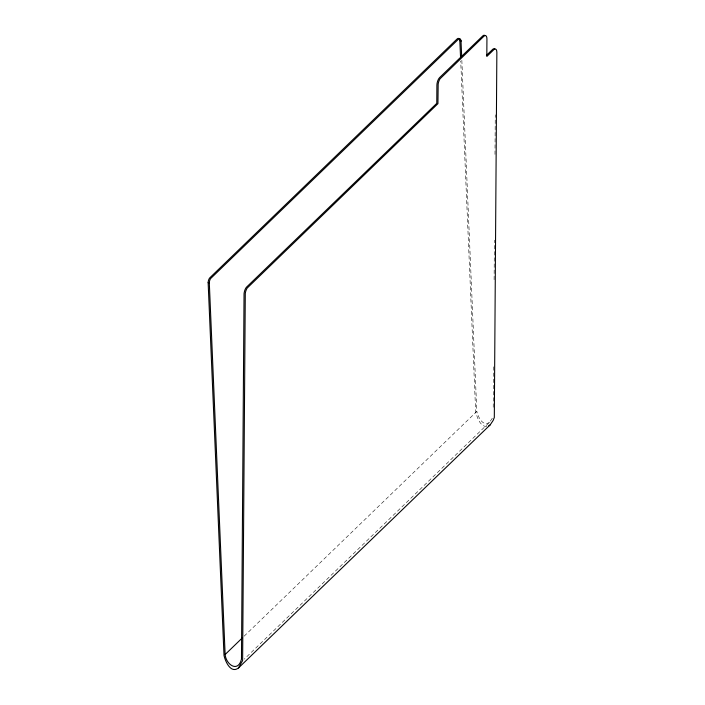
<?xml version="1.0" encoding="UTF-8"?>
<svg xmlns="http://www.w3.org/2000/svg" width="705" height="705" viewBox="0 0 705 705"><rect width="100%" height="100%" fill="white"/><g stroke="black" fill="none" stroke-linecap="round" stroke-linejoin="round"><path stroke-width="0.53" stroke-dasharray="3.52 2.64" d="M493.218 407.279L493.5 366.6M494.108 279.735L494.381 240.158M494.98 154.395L495.262 114.818M492.301 418.215L489.649 422.145L244.291 659.122M244.133 636.174L476.818 411.429L461.766 58.559M489.649 422.145C483.013 427.45 477.972 416.743 476.818 411.429M486.714 426.657C479.814 426.164 477.523 417.853 475.699 412.363L460.717 61.027"/><path stroke-width="1.06" d="M484.881 35.541A6.689 2.661 -74.6 0 0 482.687 35.99L439.647 77.559A5.816 2.318 -74.6 0 0 436.897 85.173L436.774 103.353L246.415 287.252A5.816 2.318 -74.6 0 0 244.045 293.8L241.471 659.166C237.955 673.108 226.049 664.533 225.133 654.522L209.306 282.916A4.098 1.736 -77.2 0 1 210.584 278.59L458.946 38.74A5.499 2.327 -77.2 0 1 461 40.925L461.669 56.365M238.466 667.979L242.626 660.576L245.287 293.412A5.816 2.318 -74.6 0 1 247.226 288.028L437.937 103.67L438.166 84.115A5.816 2.318 -74.6 0 1 440.105 78.731L483.85 36.308A6.689 2.661 -74.6 0 1 486.935 39.039L486.811 56.47L493.782 49.738A6.689 2.661 -74.6 0 1 496.858 52.47L494.311 417.483L493.103 420.524L490.151 424.886L238.466 667.979C230.817 673.962 225.309 661.449 224.014 655.456L208.142 282.652A4.098 1.736 -77.2 0 1 209.905 277.717L457.104 38.96A5.499 2.327 -77.2 0 1 459.827 40.661L461.017 40.969L459.827 40.661L460.576 57.731M486.424 55.395L492.619 49.412A6.689 2.661 -74.6 0 1 494.813 48.971M225.133 654.522L242.546 637.699M488.477 426.111L490.151 424.886M209.306 282.916L208.142 282.652L209.306 282.987"/></g></svg>
